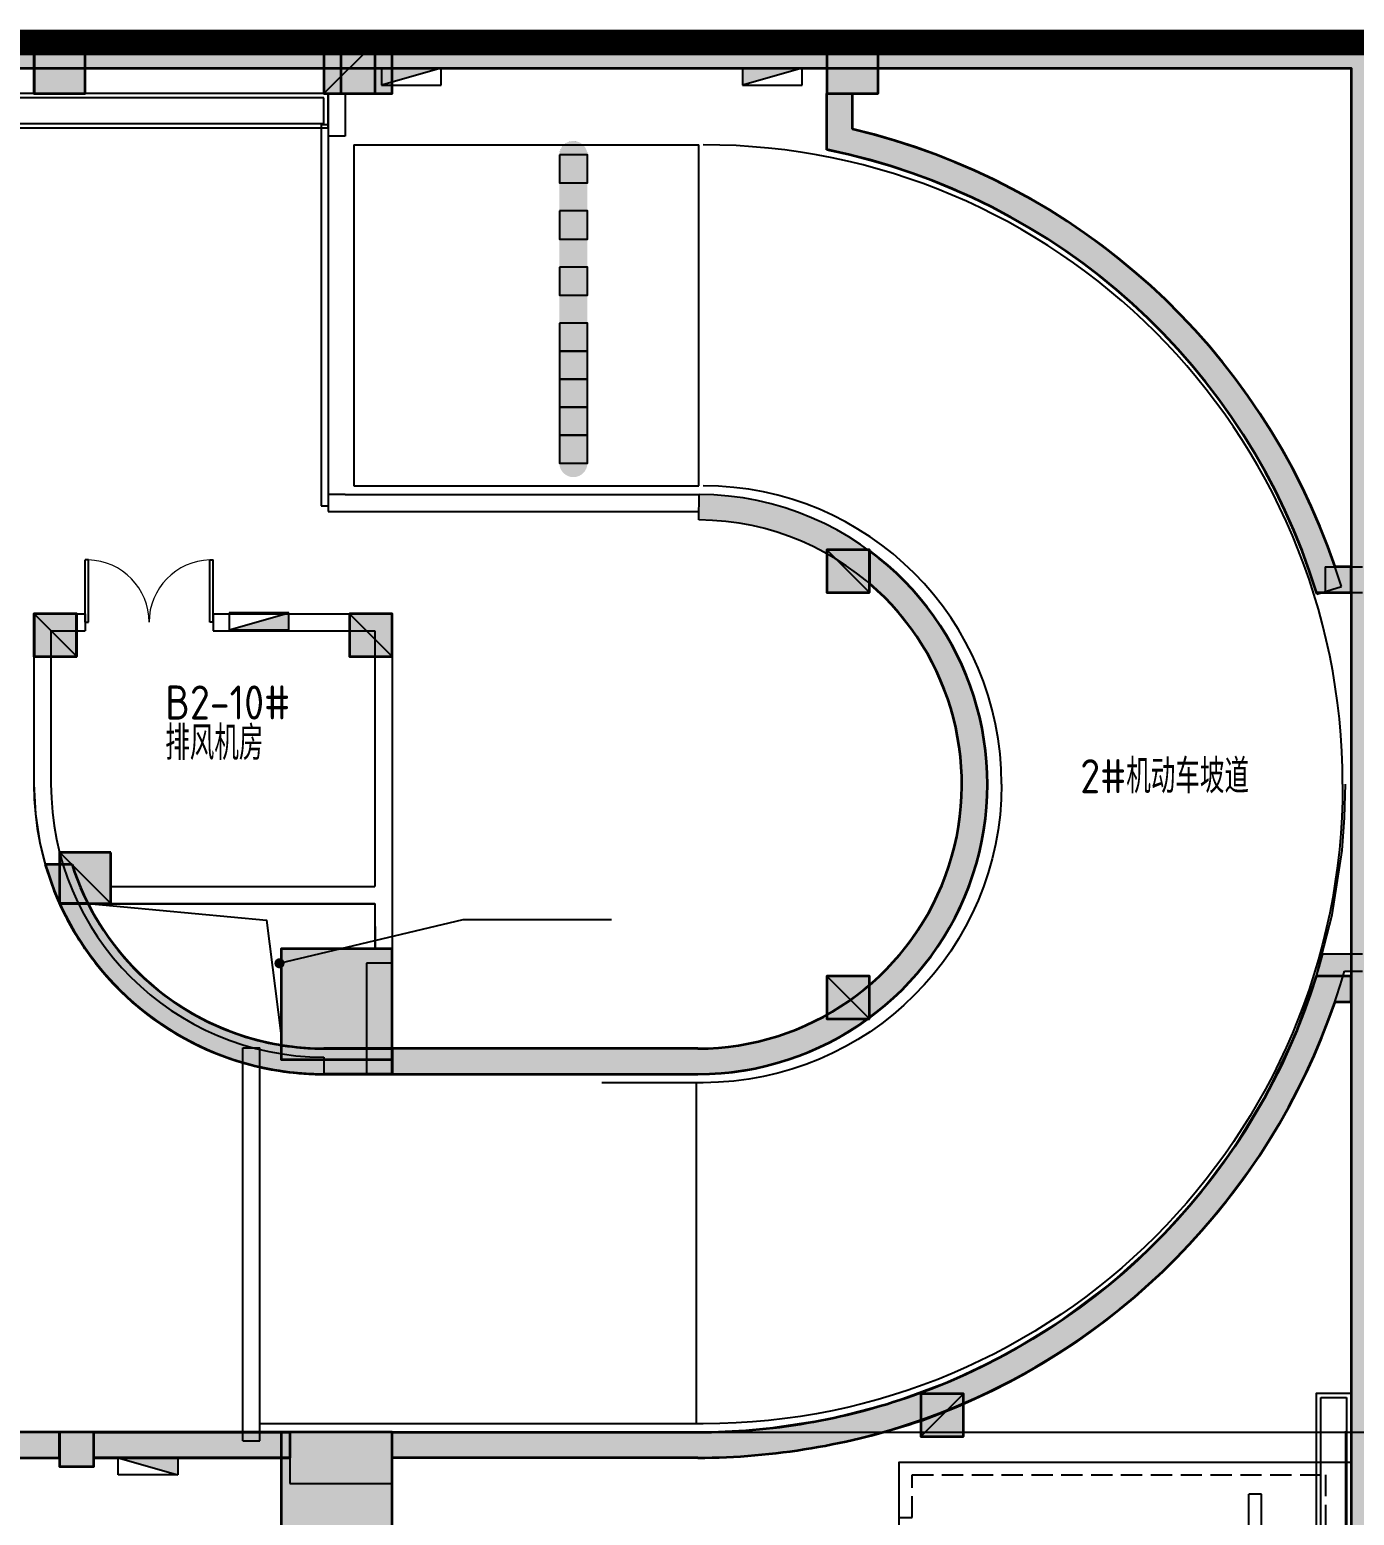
# Model space of a CAD drawing. Extents: x 512858 to 514372, y -232486 to -231710.
# Drawn here: x 512963.72 to 512979.26, y -232196.01 to -232178.59 of the extents above; entities that cross this region are included whole.
import ezdxf

# ---------------------------------------------------------------- set-up
doc = ezdxf.new("R2010")
doc.units = 0
doc.header["$LTSCALE"] = 1000
for name, pattern in [('CACHE2', [0.1875, 0.125, -0.0625]), ('CENTER', [2, 1.25, -0.25, 0.25, -0.25]), ('DASH', [0.35, 0.25, -0.1]), ('新块$0$__DASH', [0.35, 0.25, -0.1]), ('新块$0$DASH', [0.35, 0.25, -0.1])]:
    doc.linetypes.add(name, pattern=pattern)
doc.layers.get('0').update_dxf_attribs({"color": 252})
for name, color, linetype in [('_0', 252, 'Continuous'), ('A-ANNO-HATC-PATT', 252, 'Continuous'), ('A-ANNO-NOTE', 252, 'Continuous'), ('A-COLU-CONC', 252, 'Continuous'), ('A-DOOR-FIRE', 252, 'Continuous'), ('A-HOLE-H', 252, 'CACHE2'), ('A-WALL-BLOK', 252, 'Continuous'), ('AA-STAIR', 252, 'Continuous'), ('AA-WALL', 252, 'Continuous'), ('AD-普通车位', 252, 'Continuous'), ('B1F_车位$0$P-减速带', 252, 'Continuous'), ('COLUMN', 252, 'Continuous'), ('PUB_HATCH', 252, 'Continuous'), ('ROAD_DOTE', 252, 'CENTER'), ('WALL', 252, 'Continuous'), ('可见线', 252, 'Continuous'), ('建-房间名称', 252, 'Continuous'), ('新块$0$A-PARK-D', 252, 'Continuous'), ('新块$0$AD-普通车位', 252, '新块$0$DASH'), ('风井', 252, 'Continuous')]:
    doc.layers.add(name, color=color, linetype=linetype)
for name, color, linetype, lineweight in [('P-FIRE-FH', 252, 'Continuous', 25), ('S-COLU', 252, 'Continuous', 35), ('s-colu-cons', 252, 'Continuous', 35), ('S-COLU-HATC', 252, 'Continuous', 25), ('S-WALL', 252, 'Continuous', 35), ('S-WALL-HATC', 252, 'Continuous', 25), ('面积-不计容-地下室-1', 4, 'Continuous', 0)]:
    doc.layers.add(name, color=color, linetype=linetype, lineweight=lineweight)
doc.styles.add('邻里中心-雨水$0$STANDARD', font='GBENOR', dxfattribs={"bigfont": 'GBCBIG'})

# ---------------------------------------------------------------- blocks, each defined once
blk = doc.blocks.new('新块$0$A$C0EC85F9A')
at = {"layer": '新块$0$A-PARK-D'}
for p, q in [((1024.865119934082, 1200.108159065247), (374.865119934082, 1200.108155250549)), ((374.8651123046875, 1050.108156204224), (374.865119934082, 1200.108155250549)), ((1024.865119934082, 1050.108158111572), (374.8651123046875, 1050.108156204224)), ((1024.865119934082, 1050.108158111572), (1024.865119934082, 1200.108159065247)), ((2049.865119934082, 1200.108160018921), (1399.865112304688, 1200.108158111572)), ((1399.865127563477, 1050.108156204224), (1399.865112304688, 1200.108158111572)), ((2049.865127563477, 1050.108158111572), (1399.865127563477, 1050.108156204224)), ((2049.865127563477, 1050.108158111572), (2049.865119934082, 1200.108160018921))]:
    blk.add_line(p, q, dxfattribs=at)
for points in [[(2400, 9.536743164e-07), (2400.000007629395, 5300), (7.6293945312e-06, 5300), (0, 0)], [(750.0000076293945, 5000.000000953674), (1650.000015258789, 5000.000000953674), (1650, 5299.999997138977), (750, 5299.999999046326)]]:
    blk.add_lwpolyline(points, close=True, dxfattribs=at)
at = {"layer": '新块$0$A-PARK-D', "linetype": '新块$0$__DASH'}
blk.add_lwpolyline([(650, 5300.000000953674), (650.0000076293945, 5150), (150, 5150.000000953674), (150.0000076293945, 300), (2250.000007629395, 300.0000009536743), (2250.000015258789, 5150), (1750.000007629395, 5150), (1750.000007629395, 5300.000000953674)], dxfattribs=at)
blk = doc.blocks.new('新块$0$dfghgfhfghg')
at = {"layer": '新块$0$A-PARK-D', "extrusion": (-1.872561112644678e-08, 1.87406039580014e-20, 0.9999999999999999), "rotation": 8.24447464e-08}
blk.add_blockref('新块$0$A$C0EC85F9A', (-1200.000000011176, -2800.000008820101, -2.2470733351e-05), dxfattribs=at)
blk = doc.blocks.new('A$C040F5B7D')
at = {"layer": '新块$0$AD-普通车位', "extrusion": (2.154672387120172e-06, 6.254128229541402e-07, -0.9999999999974832), "zscale": -1}
blk.add_blockref('新块$0$dfghgfhfghg', (-1200.000486263942, 2799.99967507812, 0.0051262731014366), dxfattribs=at)
blk = doc.blocks.new('CHEWEI')
at = {"layer": 'AD-普通车位', "extrusion": (0, 0, -1), "xscale": -1, "zscale": -1, "rotation": 270}
blk.add_blockref('A$C040F5B7D', (-641083.1010060897, 203673.3593955047, -0.0021242911296936), dxfattribs=at)
blk = doc.blocks.new('地下二层墙柱')
at = {"layer": 'S-COLU-HATC'}
for points in [[(1868214.146348102, 610167.6905123251), (1868214.146348102, 610767.6905123251), (1867614.146348102, 610767.6905123251), (1867614.146348102, 610167.6905123251)], [(1871614.146348102, 610167.6905123251), (1871614.146348102, 610767.6905123251), (1871014.146348102, 610767.6905123251), (1871014.146348102, 610167.6905123251)], [(1877514.146348102, 610167.6905123251), (1877514.146348102, 610767.6905123251), (1876914.146348102, 610767.6905123251), (1876914.146348102, 610167.6905123251)], [(1877414.146348102, 604317.6905123251), (1877414.146348102, 604817.6905123251), (1876914.146348102, 604817.6905123251), (1876914.146348102, 604317.6905123251)], [(1868114.146348102, 603567.6905123251), (1868114.146348102, 604067.6905123251), (1867614.146348102, 604067.6905123251), (1867614.146348102, 603567.6905123251)], [(1871814.146348102, 603567.6905123251), (1871814.146348102, 604067.6905123251), (1871314.146348102, 604067.6905123251), (1871314.146348102, 603567.6905123251)], [(1877414.146348102, 599317.6905123251), (1877414.146348102, 599817.6905123251), (1876914.146348102, 599817.6905123251), (1876914.146348102, 599317.6905123251)], [(1878513.775977151, 594417.6905123251), (1878513.775977151, 594917.6905123251), (1878013.775977151, 594917.6905123251), (1878013.775977151, 594417.6905123251)]]:
    blk.add_hatch(color=256, dxfattribs=at).paths.add_polyline_path(points)
at = {"layer": 'S-WALL-HATC'}
h = blk.add_hatch(color=256, dxfattribs=at)
h.paths.add_polyline_path([(1846413.775977148, 553377.1577675517), (1846413.775977148, 550907.1288674674), (1878313.775977152, 550907.1288674643), (1878313.775977149, 553367.6905070897), (1883363.775977151, 553367.6905070897), (1883363.775977151, 610767.6905070879), (1772295.156295664, 610767.6905070879), (1772295.156295664, 556321.5814967761), (1814105.062122768, 553377.1577675517)])
h.paths.add_polyline_path([(1814115.612667942, 553677.1577675517), (1772595.156295663, 556601.1972881453), (1772595.156295663, 610467.6905070879), (1883063.775977151, 610467.6905070879), (1883063.775977151, 553667.6905070883), (1878013.775977144, 553667.6905070867), (1878013.775977144, 551207.1288674662), (1846713.775977152, 551207.1288674674), (1846713.775977152, 553677.1577675515)], flags=16)
for points in [[(1882655.597641079, 604317.6905122928), (1883063.775976942, 604317.690512331), (1883063.77597736, 604617.690512331), (1882873.205262831, 604617.6905123112, 0.2587442012652835), (1877214.143682308, 609750.4678114078), (1877214.143682308, 610167.6905123251), (1876914.143682308, 610167.6905123251), (1876914.143682308, 609508.7239974414, -0.2746417615262262)], [(1875399.122653036, 598667.7708257036, 0.7236030014332824), (1877414.146348121, 604804.5781272771), (1877414.14634784, 604421.4975546756, -0.6960108330209548), (1875398.896685937, 598967.7707406017), (1871813.509086456, 598967.7706888339), (1871813.509086456, 598667.7709475411)], [(1871813.509086456, 598967.8560097511), (1871013.397933003, 598967.8558839068, -0.2439927782970494), (1868478.777650812, 600283.0070394108, -0.0362260042099126), (1868247.703228414, 600667.5299549012), (1867915.162420738, 600667.5299549012, 0.0472941694964391), (1868233.491312057, 600110.2800524614, 0.2439927782970415), (1871013.39804585, 598667.8558839068), (1871813.509086456, 598667.8560097511)], [(1871813.529865582, 594467.7708257029), (1871813.529865582, 594167.7708257029), (1875399.213904065, 594167.7708396227, 0.0809669116244533), (1878025.195475315, 594607.0190053768, 0.2283510733496483), (1882873.388429229, 599517.6905123296), (1883063.775977151, 599517.6905123235), (1883063.775977151, 599817.6905123235), (1882655.888282575, 599817.6905123251, -0.2372024128912606), (1877920.948892796, 594899.2437244677, -0.0847772208834626), (1875399.122517987, 594467.7708257039)]]:
    blk.add_hatch(color=256, dxfattribs=at).paths.add_polyline_path(points)
at = {"linetype": 'ByBlock'}
for p, q in [((1871014.146348102, 610167.8688847714), (1871614.146348102, 610767.6905123251)), ((1876914.146348102, 604817.6905123251), (1877414.146348102, 604317.6905123251)), ((1867614.146348102, 604067.6905123251), (1868114.146348102, 603567.6905123251)), ((1871314.146348102, 604067.6905123251), (1871814.146348102, 603567.6905123251)), ((1868514.534204429, 600667.5299549014), (1867914.534204429, 601267.5299549014)), ((1876914.218010664, 599817.6905123251), (1877414.146348102, 599317.6905123251)), ((1878013.775977151, 594417.6905123251), (1878513.775977151, 594917.6905123251))]:
    blk.add_line(p, q, dxfattribs=at)
at = {"layer": 's-colu-cons'}
for points in [[(1868214.146348102, 610167.6905123251), (1868214.146348102, 610767.6905123251), (1867614.146348102, 610767.6905123251), (1867614.146348102, 610167.6905123251)], [(1871614.146348102, 610167.6905123251), (1871614.146348102, 610767.6905123251), (1871014.146348102, 610767.6905123251), (1871014.146348102, 610167.6905123251)], [(1877514.146348102, 610167.6905123251), (1877514.146348102, 610767.6905123251), (1876914.146348102, 610767.6905123251), (1876914.146348102, 610167.6905123251)], [(1877414.146348102, 604317.6905123251), (1877414.146348102, 604817.6905123251), (1876914.146348102, 604817.6905123251), (1876914.146348102, 604317.6905123251)], [(1868114.146348102, 603567.6905123251), (1868114.146348102, 604067.6905123251), (1867614.146348102, 604067.6905123251), (1867614.146348102, 603567.6905123251)], [(1871814.146348102, 603567.6905123251), (1871814.146348102, 604067.6905123251), (1871314.146348102, 604067.6905123251), (1871314.146348102, 603567.6905123251)], [(1877414.146348102, 599317.6905123251), (1877414.146348102, 599817.6905123251), (1876914.146348102, 599817.6905123251), (1876914.146348102, 599317.6905123251)], [(1878513.775977151, 594417.6905123251), (1878513.775977151, 594917.6905123251), (1878013.775977151, 594917.6905123251), (1878013.775977151, 594417.6905123251)]]:
    blk.add_lwpolyline(points, close=True, dxfattribs=at)
at = {"layer": 'S-WALL'}
for p, q in [((1876914.143682308, 609508.7239974414), (1876914.143682308, 610167.6905123251)), ((1876914.143682308, 610167.6905123251), (1877214.143682308, 610167.6905123251)), ((1877214.143682308, 609750.4678114078), (1877214.143682308, 610167.6905123251)), ((1877414.146348121, 604804.5781272771), (1877414.14634784, 604421.4975546754)), ((1883063.77597736, 604617.690512331), (1882873.205262831, 604617.6905123112)), ((1883063.775976942, 604317.690512331), (1883063.77597736, 604617.690512331)), ((1882655.597641079, 604317.6905122928), (1883063.775976942, 604317.690512331))]:
    blk.add_line(p, q, dxfattribs=at)
blk.add_lwpolyline([(1814105.062122768, 553377.1577675517), (1772295.156295664, 556321.5814967761), (1772295.156295664, 610767.6905070879), (1883363.775977151, 610767.6905070879), (1883363.775977151, 553367.6905070897), (1878313.775977149, 553367.6905070897), (1878313.775977152, 550907.1288674643), (1846413.775977148, 550907.1288674674), (1846413.775977148, 553377.1577675517)], close=True, dxfattribs=at)
for points in [[(1814119.120827641, 553676.910708668), (1772595.156295663, 556601.1972881453), (1772595.156295663, 610467.6905070879), (1883063.775977151, 610467.6905070879), (1883063.775977151, 553667.6905070883), (1878013.775977144, 553667.6905070867), (1878013.775977144, 551207.1288674662), (1846713.775977152, 551207.1288674674), (1846713.775977152, 553677.1577675515), (1814112.095819546, 553677.1577675517)], [(1868247.703228414, 600667.5299549012), (1867915.162420738, 600667.5299549012)], [(1882873.388429229, 599517.6905123296), (1883063.778642942, 599517.6905123235), (1883063.77864295, 599817.6905123235), (1882655.888282575, 599817.6905123251)], [(1871013.399556478, 598667.8557087814), (1871813.509086456, 598667.8560097511), (1871813.509086456, 598967.8560097511), (1871013.399544492, 598967.8557087814)], [(1875398.896685923, 598967.7707406017), (1871813.509086456, 598967.7706888339), (1871813.509086456, 598667.7709475411), (1875399.122655477, 598667.7708257036)], [(1875399.21390408, 594167.7708396227), (1871813.529865582, 594167.7708257029), (1871813.529865582, 594467.7708257029), (1875399.122518038, 594467.7708257039)]]:
    blk.add_lwpolyline(points, dxfattribs=at)
for centre, radius, start, end in [((1875416.377302202, 602082.3266188262), 7876.06204310279, 18.7783251615492, 76.80552361449158), ((1875416.012407649, 602081.1061733088), 7577.196305856291, 17.16791603836442, 78.59658427476516), ((1875396.561645634, 602067.8323950882), 3400.062533890335, 270.0431565410114, 53.60180538526566), ((1875396.561645634, 602067.8323950882), 3100.062533890335, 270.0431565410114, 49.39649629969823), ((1871013.396766908, 602067.8480754427), 3399.992191536054, 204.3216815091682, 215.1526362093398), ((1871013.396766908, 602067.8480754427), 3099.992191536054, 206.8538765555296, 215.1526362093398), ((1871013.396766908, 602067.848075443), 3099.99219153619, 215.1526362093398, 270.000048364943), ((1871013.396766908, 602067.848075443), 3399.99219153619, 215.1526362093398, 270.000048364943), ((1875396.277738332, 602068.0820450301), 7600.408364328134, 289.4008864229321, 342.7771955529511), ((1875353.401292424, 602093.4103193833), 7948.870301002516, 289.6408112382694, 341.0928209376759), ((1875396.807735285, 602066.6861990443), 7598.915725905327, 270.0174534481262, 289.4006132026851), ((1875364.837586845, 602442.4340954127), 8274.734662084767, 270.2380286084417, 288.7538872550625)]:
    blk.add_arc(centre, radius, start, end, dxfattribs=at)
blk = doc.blocks.new('$TwtSys$00000434')
for p, q in [((-0.5, 0.5), (-0.5, -0.5)), ((-0.5, -0.5), (0.5, 0.5)), ((0.5, 0.5), (-0.5, 0.5)), ((0.5, -0.5), (0.5, 0.5)), ((-0.5, -0.5), (0.5, -0.5))]:
    blk.add_line(p, q)
blk.add_solid([(0.5, -0.5), (0.5, 0.5), (-0.5, -0.5)])
blk = doc.blocks.new('A$C2B566C6E')
at = {"layer": 'P-FIRE-FH', "yscale": 200, "zscale": 700}
for p, xscale, rotation in [((99643.64440957645, -300.0003702620452), 700, 180.0000000000006), ((103880.4067343399, -300.0003702620452), 700, 180.0000000000006), ((96557.03090273414, -16599.87499870037), -700, 180)]:
    blk.add_blockref('$TwtSys$00000434', p, dxfattribs=dict(at, xscale=xscale, rotation=rotation))
at = {"layer": 'P-FIRE-FH', "xscale": 700, "yscale": 200, "zscale": 700}
blk.add_blockref('$TwtSys$00000434', (97857.79468535807, -6690.533109600743), dxfattribs=at)
blk = doc.blocks.new('A$C59DA770B')
at = {"layer": 'S-COLU-HATC'}
for points in [[(-3099.958937613759, 26850.03451505664), (-3699.958937613759, 26850.03451505664), (-3699.958937613759, 26250.03451505664), (-3099.958937613759, 26250.03451505664)], [(500, 26850.03451505664), (-100, 26850.03451505664), (-100, 26250.03451505664), (500, 26250.03451505664)], [(-3200.249429077841, 20150.03451505653), (-3700.249429077841, 20150.03451505653), (-3700.249429077841, 19650.03451505653), (-3200.249429077841, 19650.03451505653)], [(499.8553279256448, 20150.03451505589), (-0.144672074355185, 20150.03451505589), (-0.144672074355185, 19650.03451505589), (499.8553279256448, 19650.03451505589)], [(-2799.958937613759, 17349.99752593605), (-3399.958937613759, 17349.99752593605), (-3399.958937613759, 16749.99752593605), (-2799.958937613759, 16749.99752593605)], [(500, 16220.13923578209), (-800, 16220.13923578209), (-800, 14920.13923578209), (500, 14920.13923578209)], [(-2999.958937613759, 10550.01072165568), (-3399.958937613759, 10550.01072165568), (-3399.958937613759, 10150.01072165568), (-2999.958937613759, 10150.01072165568)], [(500, 10550.01072165568), (-800, 10550.01072165568), (-800, 9250.010721655677), (500, 9250.010721655677)]]:
    blk.add_hatch(color=256, dxfattribs=at).paths.add_polyline_path(points)
at = {"layer": 'S-WALL-HATC'}
for points in [[(-1226.943211041391, 14878.97373117768, 0.0691495531309441), (-299.8928878251463, 14750.1483183339), (500.1041518375278, 14750.14901395101), (500.1038909801282, 15050.1490139509), (-299.8931486825459, 15050.14831833378, -0.0691495531309283), (-1145.144913967699, 15167.60678298544, -0.2518207640026808), (-3254.13541201828, 17210.75033239287), (-3567.545064062346, 17210.75033239287, 0.2592610855481374)], [(-3399.958937613759, 10550.01072165568), (-6199.998167892918, 10550.01072165568), (-6199.998167892918, 10250.01072165568), (-3399.958937613759, 10250.01072165568)], [(-2999.958937613759, 10550.01072165568), (-700, 10550.01072165568), (-700, 10250.01072165568), (-2999.958937613759, 10250.01072165568)]]:
    blk.add_hatch(color=256, dxfattribs=at).paths.add_polyline_path(points)
at = {"layer": 'S-COLU'}
for points in [[(-3099.958937613759, 26850.03451505664), (-3699.958937613759, 26850.03451505664), (-3699.958937613759, 26250.03451505664), (-3099.958937613759, 26250.03451505664)], [(500, 26850.03451505664), (-100, 26850.03451505664), (-100, 26250.03451505664), (500, 26250.03451505664)], [(-2799.958937613759, 17349.99752593605), (-3399.958937613759, 17349.99752593605), (-3399.958937613759, 16749.99752593605), (-2799.958937613759, 16749.99752593605)], [(500, 16220.13923578209), (-800, 16220.13923578209), (-800, 14920.13923578209), (500, 14920.13923578209)], [(-2999.958937613759, 10550.01072165568), (-3399.958937613759, 10550.01072165568), (-3399.958937613759, 10150.01072165568), (-2999.958937613759, 10150.01072165568)], [(500, 10550.01072165568), (-800, 10550.01072165568), (-800, 9250.010721655677), (500, 9250.010721655677)]]:
    blk.add_lwpolyline(points, close=True, dxfattribs=at)
at = {"layer": 'S-COLU', "elevation": 2.3015905e-08}
for points in [[(-3200.249429077841, 20150.03451505653), (-3700.249429077841, 20150.03451505653), (-3700.249429077841, 19650.03451505653), (-3200.249429077841, 19650.03451505653)], [(499.8553279256448, 20150.03451505589), (-0.144672074355185, 20150.03451505589), (-0.144672074355185, 19650.03451505589), (499.8553279256448, 19650.03451505589)]]:
    blk.add_lwpolyline(points, close=True, dxfattribs=at)
at = {"layer": 'S-WALL'}
blk.add_line((-299.8916490543634, 15050.14831833524), (500.1038909801282, 15050.1490139509), dxfattribs=at)
for points in [[(-3254.13541201828, 17210.75033239287), (-3567.545064062346, 17210.75033239287)], [(500.1038909801282, 15050.1490139509), (500.1041518375278, 14750.14901395101), (-299.8913881969638, 14750.14831833536)]]:
    blk.add_lwpolyline(points, dxfattribs=at)
for points in [[(-3399.958937613759, 10550.01072165568), (-6199.998167892918, 10550.01072165568), (-6199.998167892918, 10250.01072165568), (-3399.958937613759, 10250.01072165568)], [(-700, 10550.01072165568), (-2999.958937613759, 10550.01072165568)], [(-2999.958937613759, 10550.01072165568), (-700, 10550.01072165568), (-700, 10250.01072165568), (-2999.958937613759, 10250.01072165568)], [(-2999.958937613759, 10250.01072165568), (-700, 10250.01072165568)]]:
    blk.add_lwpolyline(points, close=True, dxfattribs=at)
for centre, radius, start, end in [((-299.8958442085423, 18150.14831833256), 3399.999999999915, 196.0391146682572, 254.1773271740008), ((-299.8958442085423, 18150.14831833256), 3099.999999999915, 197.6397798730615, 254.1773271740008), ((-299.8958442085423, 18150.14831833239), 3099.999999999764, 254.1773271740008, 270.00007507872), ((-299.8958442085423, 18150.14831833239), 3399.999999999764, 254.1773271740008, 270.00007507872)]:
    blk.add_arc(centre, radius, start, end, dxfattribs=at)
blk = doc.blocks.new('B1F_车位$0$减速垄')
at = {"layer": 'B1F_车位$0$P-减速带'}
for points in [[(180.2115401390474, 180.4116978887469), (180.612077946309, -180.4116978850216, -1)], [(4149.268893503119, 184.81761376746), (4149.669431310613, -176.0057820044458, 1)]]:
    blk.add_hatch(color=253, dxfattribs=at).paths.add_polyline_path(points)
at = {"layer": 'B1F_车位$0$P-减速带', "color": 253, "const_width": 0.2237249616022433}
blk.add_lwpolyline([(180.6120779456105, -180.4116978850216, -1), (180.2115401383489, 180.4116978887469)], format="xyb", dxfattribs=at)
at = {"layer": 'B1F_车位$0$P-减速带', "color": 8}
for points in [[(180.6120779456105, -180.4116978850216), (541.4354737184476, -180.0111600793898), (541.0349359109532, 180.8122356943786), (180.2115401383489, 180.4116978887469)], [(902.2588694640435, -179.6106222718954), (1263.082265236648, -179.2100844625384), (1262.681727429386, 181.6133113093674), (901.858331656782, 181.212773501873)], [(1623.905660982709, -178.809546655044), (1984.729056755314, -178.4090088494122), (1984.328518947819, 182.4143869224936), (1623.505123174982, 182.0138491168618)], [(2345.55245250091, -178.0084710419178), (2706.375848273747, -177.6079332344234), (2705.975310466019, 183.215462539345), (2345.151914693415, 182.8149247318506)], [(3067.199244018644, -177.2073954287916), (3428.022639791481, -176.8068576194346), (3427.622101983987, 184.0165381524712), (3066.798706211383, 183.6160003449768)], [(3788.846035537077, -176.4063198119402), (4149.669431309914, -176.0057820044458), (4149.26889350242, 184.81761376746), (3788.445497729816, 184.4170759599656)]]:
    blk.add_lwpolyline(points, close=True, dxfattribs=at)
at = {"layer": 'B1F_车位$0$P-减速带', "color": 253}
for points in [[(2706.375848273514, -177.6079332344234), (3067.199244018644, -177.2073954287916), (3066.798706211383, 183.6160003449768), (2705.975310465787, 183.215462539345)], [(3428.022639791481, -176.8068576212972), (3788.846035537077, -176.4063198119402), (3788.445497729816, 184.4170759599656), (3427.622101983987, 184.0165381524712)]]:
    blk.add_lwpolyline(points, close=True, dxfattribs=at)
at = {"layer": 'B1F_车位$0$P-减速带', "color": 8}
for points in [[(180.2115401383489, 180.4116978887469), (541.034935911186, 180.8122356943786), (180.6120779458433, -180.4116978850216), (541.4354737184476, -180.0111600793898)], [(901.8583316563163, 181.212773501873), (1262.681727429619, 181.6133113093674), (902.2588694635779, -179.6106222718954), (1263.082265236881, -179.2100844625384)], [(1623.505123174749, 182.0138491168618), (1984.328518948052, 182.4143869224936), (1623.905660982011, -178.809546655044), (1984.729056755314, -178.4090088494122)], [(2345.15191469295, 182.8149247318506), (2705.975310466485, 183.215462539345), (2345.552452500444, -178.0084710419178), (2706.375848273747, -177.6079332344234)], [(3066.798706211615, 183.6160003449768), (3427.62210198422, 184.0165381524712), (3067.19924401911, -177.2073954287916), (3428.022639791481, -176.8068576194346)], [(3788.445497729816, 184.4170759599656), (4149.268893502885, 184.81761376746), (3788.846035537077, -176.4063198119402), (4149.669431310147, -176.0057820044458)]]:
    blk.add_solid(points, dxfattribs=at)
at = {"layer": 'B1F_车位$0$P-减速带', "color": 253}
for points in [[(541.034935911186, 180.8122356943786), (901.8583316563163, 181.212773501873), (541.4354737184476, -180.0111600793898), (902.2588694635779, -179.6106222718954)], [(1262.681727429386, 181.6133113093674), (1623.505123174749, 182.0138491168618), (1263.082265236881, -179.210084464401), (1623.905660982011, -178.809546655044)], [(1984.328518947819, 182.4143869224936), (2345.15191469295, 182.8149247318506), (1984.729056755081, -178.4090088494122), (2345.552452500444, -178.0084710419178)], [(2705.975310466485, 183.215462539345), (3066.798706211615, 183.6160003449768), (2706.375848273979, -177.6079332344234), (3067.19924401911, -177.2073954287916)], [(3427.62210198422, 184.0165381524712), (3788.44549772935, 184.4170759599656), (3428.022639791481, -176.8068576194346), (3788.846035536844, -176.4063198119402)]]:
    blk.add_solid(points, dxfattribs=at)
blk = doc.blocks.new('$DorLib2D$00000002')
for p, q in [((-0.5, -1e-16), (-0.5000000000000007, 0.4875)), ((-0.4750000000000007, 0.4875), (-0.5000000000000007, 0.4875)), ((-0.475, 0), (-0.4750000000000007, 0.4875)), ((0.475, 0), (0.4750000000000007, 0.4875)), ((0.4750000000000007, 0.4875), (0.5000000000000007, 0.4875)), ((0.5, -1e-16), (0.5000000000000007, 0.4875)), ((-0.5, -1e-16), (-0.475, 0)), ((0.5, -1e-16), (0.475, 0))]:
    blk.add_line(p, q)
at = {"lineweight": 13}
for centre, start, end in [((-0.4875, 0), 0, 88.53071641864632), ((0.4875, 0), 91.46928358135371, 180)]:
    blk.add_arc(centre, 0.4875, start, end, dxfattribs=at)
blk = doc.blocks.new('$DorLib2D$00000126')
at = {"color": 0, "linetype": 'Continuous'}
for p, q in [((-0.5319999999956053, 0.5), (-0.5319999999956053, 0.900000000000091)), ((0.5320000000047003, 0.900000000000091), (0.5320000000047003, 0.5000000000002274))]:
    blk.add_line(p, q, dxfattribs=at)
at = {"color": 0, "linetype": 'DASH'}
for p, q in [((-0.5319999999956053, 0.900000000000091), (0.5320000000047003, 0.900000000000091)), ((-0.5319999999956053, 0.5), (0.5320000000047003, 0.5000000000002274))]:
    blk.add_line(p, q, dxfattribs=at)
blk = doc.blocks.new('B-BZZ')
at = {"layer": 'A-ANNO-HATC-PATT'}
for points in [[(625824.187380266, -26727.6197629816), (625824.187380266, -27327.6197629816), (626424.187380266, -27327.6197629816), (626424.187380266, -26727.6197629816)], [(629224.187380266, -26727.6197629816), (629224.187380266, -27327.6197629816), (629824.187380266, -27327.6197629816), (629824.187380266, -26727.6197629816)], [(635124.187380266, -26727.6197629816), (635124.187380266, -27327.6197629816), (635724.187380266, -27327.6197629816), (635724.187380266, -26727.6197629816)], [(635124.180433113, -32677.61976301187), (635124.1804331316, -33177.70473624795), (635624.1804331642, -33177.70473622443), (635624.1804331455, -32677.61976297823)], [(625822.5822398528, -33427.6197657835), (625822.582239866, -33927.53811185126), (626322.582239866, -33927.53811184777), (626322.582239866, -33427.61976578)], [(629522.5476904396, -33427.6197630036), (629522.5476904251, -33927.5381090524), (630022.5476904479, -33927.53810906364), (630022.5476904602, -33427.61976299058)], [(635124.2520956921, -37677.61976298183), (635124.2520956921, -38177.61976298183), (635624.2520956921, -38177.61976298183), (635624.2520956921, -37677.61976298183)], [(636223.8170093148, -42577.6197629816), (636223.8170093148, -43077.6197629816), (636723.8170093148, -43077.6197629816), (636723.8170093148, -42577.6197629816)]]:
    blk.add_hatch(color=256, dxfattribs=at).paths.add_polyline_path(points, flags=17)
at = {"layer": 'A-COLU-CONC'}
for points in [[(625824.187380266, -27327.6197629816), (626424.187380266, -27327.6197629816), (626424.187380266, -26727.6197629816), (625824.187380266, -26727.6197629816)], [(629224.187380266, -27327.6197629816), (629824.187380266, -27327.6197629816), (629824.187380266, -26727.6197629816), (629224.187380266, -26727.6197629816)], [(635124.187380266, -27327.6197629816), (635724.187380266, -27327.6197629816), (635724.187380266, -26727.6197629816), (635124.187380266, -26727.6197629816)], [(635124.1804331316, -33177.70473624795), (635624.1804331642, -33177.70473622443), (635624.1804331455, -32677.61976297823), (635124.180433113, -32677.61976301187)], [(625822.582239866, -33927.53811185126), (626322.582239866, -33927.53811184777), (626322.582239866, -33427.61976578), (625822.5822398528, -33427.6197657835)], [(629522.5476904251, -33927.5381090524), (630022.5476904479, -33927.53810906364), (630022.5476904602, -33427.61976299058), (629522.5476904396, -33427.6197630036)], [(635124.2520956921, -38177.61976298183), (635624.2520956921, -38177.61976298183), (635624.2520956921, -37677.61976298183), (635124.2520956921, -37677.61976298183)], [(636223.8170093148, -43077.6197629816), (636723.8170093148, -43077.6197629816), (636723.8170093148, -42577.6197629816), (636223.8170093148, -42577.6197629816)]]:
    blk.add_lwpolyline(points, close=True, dxfattribs=at)

msp = doc.modelspace()

# ---------------------------------------------------------------- hatches: boundary and pattern name
at = {"layer": 'A-ANNO-NOTE'}
msp.add_hatch(color=252, dxfattribs=at).paths.add_polyline_path([(512966.710429974, -232189.5408157784, 0.9999999999999999), (512966.590429974, -232189.5408157784, 0.9999999999999999)], flags=17)
at = {"layer": 'PUB_HATCH'}
for points in [[(512868.6027931193, -232178.8908226826), (512868.7527931193, -232179.0408226826), (512979.2214128008, -232179.0408226826), (512979.3714128008, -232178.8908226826), (512979.5214128008, -232178.7408226826), (512868.4527931194, -232178.7408226826)], [(512979.3714128008, -232235.9908226826), (512979.5214128008, -232236.1408226826), (512979.5214128008, -232178.7408226826), (512979.3714128008, -232178.8908226826), (512979.2214128008, -232179.0408226826), (512979.2214128008, -232235.8408226826)], [(512973.2209176693, -232179.8732287683), (512973.3709176693, -232179.7526643191), (512973.3709176693, -232179.3408226774), (512973.0709176693, -232179.3408226774), (512973.0709176693, -232179.9937932175)], [(512978.8188687954, -232185.2106982179), (512979.1056631519, -232185.1226698302, 0.2662469949524497), (512973.3709176693, -232179.7526643191), (512973.2209176693, -232179.8732287683), (512973.0709176693, -232179.9937932175, -0.2745960940302649)], [(512971.5534117619, -232190.690750705), (512971.5534117619, -232190.840750705, 0.9974060096222177), (512971.5710737147, -232184.0407965795), (512971.5695153071, -232184.3407925318, -0.9974060096222066), (512971.5534117619, -232190.540750705)], [(512978.9144669142, -232184.8908226774), (512978.9144669142, -232185.1908226774), (512979.3534117634, -232185.1908226774), (512979.3534117634, -232184.8908226774)], [(512971.5534117619, -232195.190750705), (512971.5534117619, -232195.340750705, 0.334116837596556), (512979.1436193331, -232189.631355422), (512979.0158542577, -232189.531355422), (512978.8880891823, -232189.431355422, -0.3385585651425315), (512971.5534117619, -232195.040750705)], [(512979.0158542577, -232189.531355422), (512979.1436193331, -232189.631355422), (512979.3534117633, -232189.631355422), (512979.3534117633, -232189.431355422), (512978.8880891823, -232189.431355422)], [(512967.9703629328, -232189.5408705331), (512967.6703629334, -232189.5408511348), (512967.6702788806, -232190.840750705), (512967.8202885801, -232190.690750705), (512967.9702982795, -232190.540750705)], [(512967.8202885801, -232190.690750705), (512967.6702788806, -232190.840750705), (512971.5534117619, -232190.840750705), (512971.5534117619, -232190.690750705), (512971.5534117619, -232190.540750705), (512967.9702982795, -232190.540750705)], [(512967.970285869, -232195.340750705), (512967.970285869, -232195.040750705), (512967.4776432368, -232195.040750705), (512966.7703099567, -232195.040750705), (512966.7703099567, -232195.640750705), (512967.970285869, -232195.640750705)], [(512967.4776432368, -232195.040750705), (512967.4776432368, -232195.340750705), (512967.970285869, -232195.340750705), (512971.5534117619, -232195.340750705), (512971.5534117619, -232195.190750705), (512971.5534117619, -232195.040750705), (512967.970285869, -232195.040750705)]]:
    msp.add_hatch(color=252, dxfattribs=at).paths.add_polyline_path(points, flags=17)

# ---------------------------------------------------------------- linework, layer by layer
at = {"layer": 'A-ANNO-NOTE', "color": 252}
for p, q in [((512966.650429974, -232189.5408157784), (512968.8032217037, -232189.0263969294)), ((512968.8032217037, -232189.0263969294), (512970.5442407244, -232189.0263969294))]:
    msp.add_line(p, q, dxfattribs=at)
at = {"layer": 'A-HOLE-H', "color": 252, "linetype": 'ByBlock'}
for points in [[(512923.4660992427, -232179.3408226774), (512923.4660992427, -232179.7408226774), (512967.2205552136, -232179.7407592702), (512967.2205552136, -232179.3407592702)], [(512979.2153390205, -232194.581355703), (512979.2153390204, -232216.0908226774), (512978.8153390204, -232216.0908226774), (512978.8153390204, -232194.581355703)]]:
    msp.add_lwpolyline(points, close=True, dxfattribs=at)
at = {"layer": 'A-HOLE-H', "color": 252}
for points in [[(512923.5160992427, -232179.3908226049), (512923.5160992427, -232179.6908226049), (512967.1705552136, -232179.6907593427), (512967.1705552136, -232179.3907593427)], [(512979.1653390204, -232194.631355703), (512979.1653390204, -232216.0408226774), (512978.8653390204, -232216.0408226774), (512978.8653390204, -232194.631355703)]]:
    msp.add_lwpolyline(points, close=True, dxfattribs=at)
at = {"layer": 'A-WALL-BLOK', "color": 252}
for p, q in [((512967.420554779, -232179.3408225325), (512967.220554779, -232179.3408228223)), ((512967.220554779, -232179.3408228223), (512967.2205555034, -232179.8407509948)), ((512967.420554779, -232179.3408225325), (512967.4205555035, -232179.840750705)), ((512967.2205615899, -232184.0407509948), (512967.2205618797, -232184.240750705)), ((512967.4205615899, -232184.040750705), (512971.5705542455, -232184.040750705)), ((512971.5705542455, -232184.040750705), (512971.5705542455, -232184.1407952303)), ((512967.2205618797, -232184.240750705), (512971.5700350006, -232184.240750705)), ((512963.7701771586, -232185.4408226774), (512964.3709246165, -232185.4408226774)), ((512963.7701771586, -232185.4408226774), (512963.7701806496, -232187.4407704487)), ((512965.8709246165, -232185.4408226774), (512967.9702803687, -232185.4408226774)), ((512967.9702803687, -232185.4408226774), (512967.9702840029, -232188.7414119903)), ((512963.9701775077, -232185.6408226774), (512964.3709246165, -232185.6408226774)), ((512963.9701775077, -232185.6408226774), (512963.9701806496, -232187.4407700996)), ((512965.8709246165, -232185.6408226774), (512967.7702805889, -232185.6408226774)), ((512967.7702805889, -232185.6408226774), (512967.7702838929, -232188.6414121004)), ((512964.6703743095, -232188.6414121004), (512967.7702838929, -232188.6414121004)), ((512964.6703743095, -232188.6414121004), (512964.6703743095, -232188.8414121004)), ((512967.9702840029, -232188.7414119903), (512967.9702846958, -232189.3706361926)), ((512964.6703743095, -232188.8414121004), (512967.7702841131, -232188.8414121004)), ((512967.7702841131, -232188.8414121004), (512967.7702846958, -232189.3706364128)), ((512967.9702846958, -232189.3706361926), (512967.7702846958, -232189.3706364128)), ((512966.2214128008, -232195.140750705), (512966.2214128008, -232190.5328653064)), ((512966.2214128008, -232190.5328653064), (512966.4214128008, -232190.5328653064)), ((512966.4214128008, -232195.140750705), (512966.4214128008, -232190.5328653064)), ((512967.1701760632, -232190.640750705), (512967.170176232, -232190.840750705)), ((512966.2214128008, -232195.140750705), (512966.4214128008, -232195.140750705))]:
    msp.add_line(p, q, dxfattribs=at)
for points in [[(512967.4205555035, -232179.840750705), (512967.2205555034, -232179.8407509948)], [(512967.4205615899, -232184.040750705), (512967.2205615899, -232184.0407509948)], [(512964.3709246165, -232185.4408226774), (512964.3709246165, -232185.6408226774)], [(512965.8709246165, -232185.4408226774), (512965.8709246165, -232185.6408226774)]]:
    msp.add_lwpolyline(points, dxfattribs=at)
for radius, start, end in [(3.399992191534962, 180.0002041930312, 270.0000483623076), (3.199992191534963, 180.0002041927846, 270.0000483625598)]:
    msp.add_arc((512967.1701733621, -232187.4407585135), radius, start, end, dxfattribs=at)
at = {"layer": 'AA-STAIR', "color": 252, "ltscale": 10}
for points in [[(512967.5205542455, -232179.9408226774), (512971.5705542455, -232179.9408226774)], [(512967.5205542455, -232179.9408226774), (512967.5205542455, -232183.9408226774)], [(512971.5705542455, -232183.9408226774), (512971.5705542455, -232179.9408226774)], [(512967.5205542455, -232183.9408226774), (512971.5705542455, -232183.9408226774)], [(512971.5414990715, -232194.9407506453), (512971.5414990715, -232190.9407505773)]]:
    msp.add_lwpolyline(points, dxfattribs=at)
for points in [[(512979.1205542448, -232187.440724533, 0.4142097296015657), (512971.6205542455, -232179.9408226774)], [(512975.1205542455, -232187.4408226774, 0.4142135623730951), (512971.6205542455, -232183.9408226774)], [(512979.1205542455, -232187.4407507048, -0.414213562373095), (512971.6205542455, -232194.9407507048), (512966.4312959203, -232194.9407507048)], [(512975.1205542455, -232187.4407507048, -0.4142135623730951), (512971.6205542455, -232190.9407507048), (512970.4312959203, -232190.9407507048)]]:
    msp.add_lwpolyline(points, format="xyb", dxfattribs=at)
at = {"layer": 'COLUMN', "color": 252}
for points in [[(512966.7703099567, -232195.040750705), (512966.7703099567, -232195.640750705)], [(512967.4776432368, -232195.040750705), (512966.7703099567, -232195.040750705)], [(512967.970285869, -232195.040750705), (512967.4776432368, -232195.040750705)], [(512967.970285869, -232195.640750705), (512967.970285869, -232195.340750705)], [(512966.7703099567, -232195.640750705), (512967.970285869, -232195.640750705)]]:
    msp.add_lwpolyline(points, dxfattribs=at)
at = {"layer": 'ROAD_DOTE', "color": 252}
msp.add_line((512979.1534117633, -232195.029610657), (512979.1534117633, -232215.7546156983), dxfattribs=at)
at = {"layer": 'WALL', "color": 252}
for p, q in [((512868.4527931194, -232178.7408226826), (512979.5214128008, -232178.7408226826)), ((512868.7527931193, -232179.0408226826), (512979.2214128008, -232179.0408226826)), ((512979.2214128008, -232235.8408226826), (512979.2214128008, -232179.0408226826)), ((512973.0709176693, -232179.9937932175), (512973.0709176693, -232179.3408226774)), ((512973.0709176693, -232179.3408226774), (512973.3709176693, -232179.3408226774)), ((512973.3709176693, -232179.7526643191), (512973.3709176693, -232179.3408226774)), ((512971.5695153071, -232184.3407925318), (512971.5710737147, -232184.0407965795)), ((512978.9144669142, -232184.8908226774), (512979.3534117634, -232184.8908226774)), ((512978.9144669142, -232184.8908226774), (512978.9144669142, -232185.1908226774)), ((512978.8188687954, -232185.2106982179), (512979.1056631519, -232185.1226698302)), ((512978.9144669142, -232185.1908226774), (512979.3534117634, -232185.1908226774)), ((512978.8880891823, -232189.431355422), (512979.3534117633, -232189.431355422)), ((512967.6703629334, -232189.5408511348), (512967.6702788806, -232190.840750705)), ((512967.9703629328, -232189.5408705331), (512967.6703629334, -232189.5408511348)), ((512967.9703629328, -232189.5408705331), (512967.9702982795, -232190.540750705)), ((512979.1436193331, -232189.631355422), (512979.3534117633, -232189.631355422)), ((512967.9702982795, -232190.540750705), (512971.5534117619, -232190.540750705)), ((512967.6702788806, -232190.840750705), (512971.5534117619, -232190.840750705)), ((512967.4776432368, -232195.040750705), (512967.970285869, -232195.040750705)), ((512967.970285869, -232195.040750705), (512971.5534117619, -232195.040750705)), ((512967.970285869, -232195.340750705), (512971.5534117619, -232195.340750705))]:
    msp.add_line(p, q, dxfattribs=at)
for radius, start, end in [(7.900000000000051, 17.06329481924344, 76.69915798614348), (7.600000000000051, 17.06329481906376, 78.48223079823923), (3.400000000000055, 270, 89.70236473355844), (3.100000000000056, 270, 89.70236473384247), (7.599999999999906, 270, 344.8158819575557), (7.899999999999906, 270, 343.9013666424079)]:
    msp.add_arc((512971.5534117619, -232187.440750705), radius, start, end, dxfattribs=at)
at = {"layer": '可见线', "color": 252, "linetype": 'DASH'}
for p, q in [((512967.1701761477, -232190.840750705), (512971.5534117633, -232190.840750705)), ((512959.8753597711, -232195.040750705), (512981.2303632126, -232195.040750705))]:
    msp.add_line(p, q, dxfattribs=at)
for centre, radius, start, end in [((512967.1701761477, -232187.440750705), 3.4, 180, 270), ((512971.5534117619, -232187.440750705), 7.600000000000001, 270, 0), ((512971.5534117633, -232187.440750705), 3.4, 270, 0), ((512971.5534117633, -232187.440750705), 3.4, 270, 0), ((512971.5534117633, -232187.440750705), 7.600000000000001, 270, 0)]:
    msp.add_arc(centre, radius, start, end, dxfattribs=at)
at = {"layer": '面积-不计容-地下室-1', "linetype": 'DASH', "ltscale": 0.003, "const_width": 0.3}
msp.add_lwpolyline([(512868.451934564, -232233.1869316929), (512910.2618403958, -232236.131355422), (512942.5705542455, -232236.131355422), (512942.5705542455, -232238.6013843222), (512974.4714128008, -232238.6013843222), (512974.4714128008, -232236.1408226826), (512979.5214128008, -232236.1408226826), (512979.5214128008, -232178.7408226826), (512868.451934564, -232178.7408226826)], close=True, dxfattribs=at)
at = {"layer": '风井', "color": 252, "elevation": -4.60318e-11}
msp.add_lwpolyline([(512967.7702840886, -232188.8407780124), (512967.7726619974, -232189.3706363027), (512966.6703431727, -232189.3706363027), (512966.6703431727, -232190.5000219043, -0.2394600601800238), (512964.4046603232, -232188.8407780126)], format="xyb", close=True, dxfattribs=at)
at = {"layer": '风井', "color": 252, "elevation": -2.30159e-11}
msp.add_lwpolyline([(512964.4046603232, -232188.8407780126), (512966.4966411068, -232189.0332932594), (512966.6703431727, -232190.3926176105)], dxfattribs=at)

# ---------------------------------------------------------------- block references
at = {"color": 252, "xscale": 0.001, "yscale": 0.001, "zscale": 0.001}
msp.add_blockref('地下二层墙柱', (511096.1576368237, -232789.5085131897), dxfattribs=at)
at = {"layer": '_0', "color": 252, "xscale": 0.001, "yscale": 0.001, "zscale": 0.001}
for name, p in [('A$C2B566C6E', (512868.5520050012, -232178.8408226774)), ('A$C59DA770B', (512967.4708180982, -232205.5907246362))]:
    msp.add_blockref(name, p, dxfattribs=at)
at = {"layer": 'A-DOOR-FIRE', "color": 252, "xscale": 4.2, "yscale": -0.2, "zscale": 0.2, "rotation": 270.0000830304911}
msp.add_blockref('$DorLib2D$00000126', (512967.3205585467, -232181.9407508499), dxfattribs=at)
at = {"layer": 'A-DOOR-FIRE', "color": 252, "xscale": 1.5, "yscale": 1.5, "zscale": 0.2}
msp.add_blockref('$DorLib2D$00000002', (512965.1209246165, -232185.5408226774), dxfattribs=at)
at = {"layer": 'AA-WALL', "color": 252, "xscale": 0.001, "yscale": 0.001, "zscale": 0.001}
for name, p in [('B-BZZ', (512337.9475957915, -232152.0132029144)), ('CHEWEI', (512338.1374485667, -232401.4642749858))]:
    msp.add_blockref(name, p, dxfattribs=at)
at = {"layer": 'B1F_车位$0$P-减速带', "color": 252, "xscale": 0.0009107163936434, "yscale": 0.0009107163936434, "zscale": 0.0009107163936434, "rotation": 269.9363979256362}
msp.add_blockref('B1F_车位$0$减速垄', (512970.0977261075, -232179.8954895674), dxfattribs=at)

# ---------------------------------------------------------------- texts
at = {"layer": '建-房间名称', "color": 252, "style": '邻里中心-雨水$0$STANDARD'}
for s, p in [('B2-10#', (512965.3099260144, -232186.6819228378)), ('排风机房', (512965.3099260144, -232187.1568958189)), ('2#机动车坡道', (512976.042948431, -232187.5468804286))]:
    msp.add_text(s, height=0.4, dxfattribs=at).set_placement(p)

doc.saveas('drawing.dxf')
